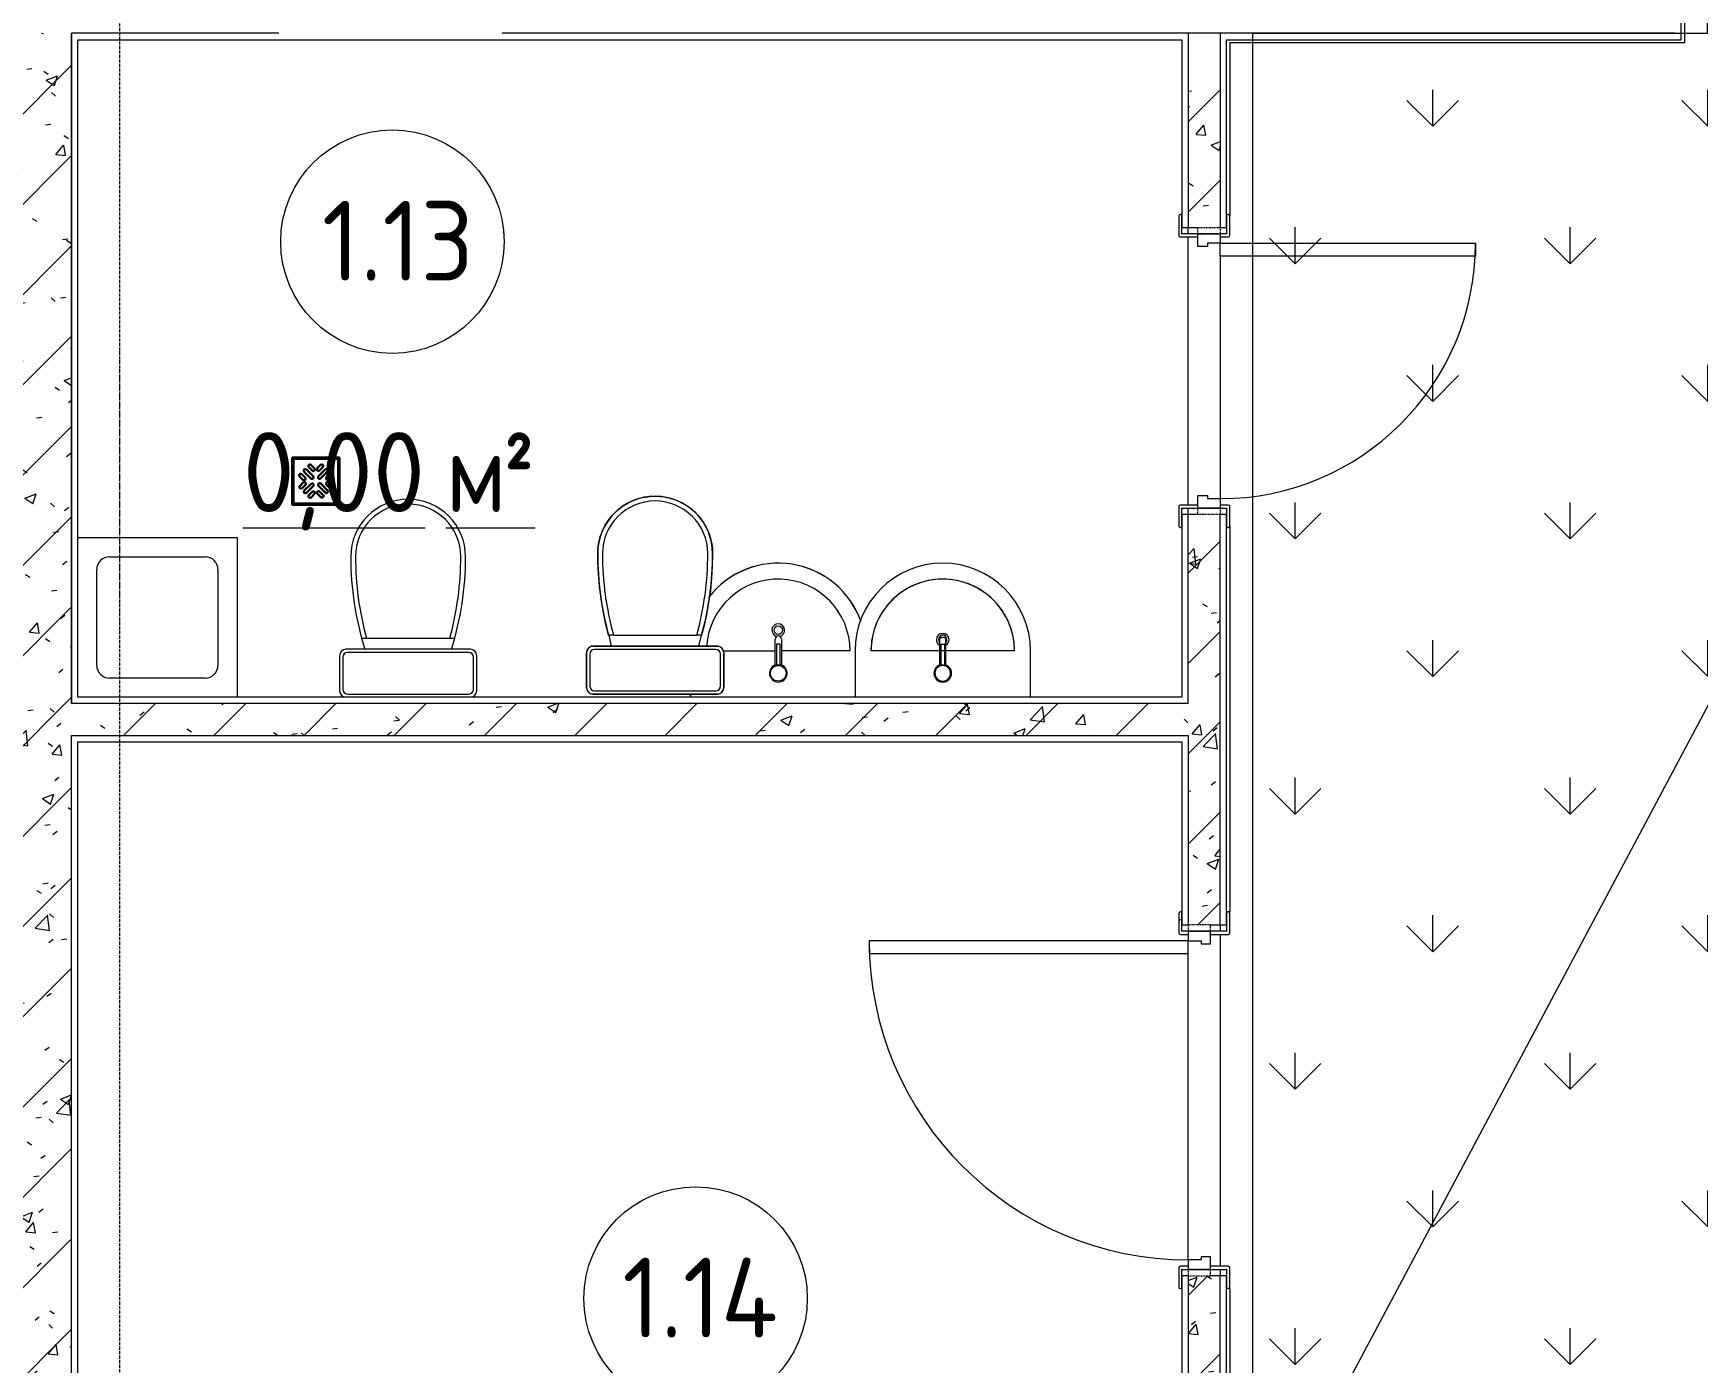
# Model space of a CAD drawing. Header units: millimetres. Extents: x -584918 to 2941280, y 3000189 to 4229862.
# Drawn here: x 197612 to 202829, y 3653966 to 3658131 of the extents above; entities that cross this region are included whole.
import ezdxf

# ---------------------------------------------------------------- set-up
doc = ezdxf.new("R2010")
doc.units = ezdxf.units.MM
doc.linetypes.add('ASVP_Невидимые', pattern=[5, 3, -2])
doc.linetypes.add('ASVP_Осевая', pattern=[14, 10, -2, 0, -2])
for name, color, linetype, lineweight in [('Двери', 7, 'Continuous', 0), ('Линии', 7, 'Continuous', 0), ('Марки помещений', 7, 'Continuous', 0), ('Обобщенные модели', 7, 'Continuous', 0), ('Перекрытие', 7, 'Continuous', 0), ('Сантехника', 7, 'Continuous', 0), ('Стены внутренние', 7, 'Continuous', 0), ('Стены наружные', 7, 'Continuous', 0), ('Стены несущие', 7, 'Continuous', 0), ('Стены отделка', 7, 'Continuous', 0), ('экспертиза ДУ пояснения', 6, 'Continuous', 0), ('экспертиза условные обозначения', 1, 'Continuous', 0)]:
    doc.layers.add(name, color=color, linetype=linetype, lineweight=lineweight)
doc.styles.add('GOST Common_2', font='', dxfattribs={"height": 500})
doc.styles.add('GOST Common_3', font='', dxfattribs={"width": 0.9, "height": 500})
doc.styles.get('GOST Common_2').set_extended_font_data('GOST Common')
doc.styles.get('GOST Common_3').set_extended_font_data('GOST Common')
pattern_1 = [(45, (192051.36, 3643581.32), (-141.4214, 141.4214), [])]
pattern_2 = [(50, (192051.36, 3643581.32), (364.368, -31.8783), [38.1, -419.1]), (355, (192051.36, 3643581.3), (-70.486, 382.113), [30.48, -335.28]), (100.451, (192081.73, 3643578.66), (293.885, 350.2334), [32.38, -356.18]), (46.184, (192051.36, 3643682.9), (542.158, -84.086), [57.15, -628.65]), (96.636, (192096.54, 3643675.9), (474.805, 494.855), [48.57, -534.27]), (351.184, (192051.36, 3643682.9), (474.81, 494.85), [45.72, -502.92]), (21, (192102.16, 3643657.52), (303.2285, -204.5305), [38.1, -419.1]), (326, (192102.16, 3643657.5), (123.604, 368.376), [30.48, -335.28]), (71.451, (192127.43, 3643640.47), (426.834, 163.843), [32.38, -356.18]), (37.5, (192051.36, 3643581.32), (6.1766, 169.1102), [16.764, -314.452, 16.764, -323.596, -336.55]), (37.5, (192051.36, 3643581.32), (6.1766, 169.1102), [-671.576, 16.764, -319.786]), (7.5, (192051.36, 3643581.32), (133.6389, 200.3615), [16.764, -177.292, 16.764, -306.832, -128.27]), (7.5, (192051.36, 3643581.32), (133.6389, 200.3615), [-517.652, 16.764, -111.506]), (327.5, (191938.08, 3643581.32), (271.1818, -11.4584), [16.764, -110.236, 16.764, -379.476, -525.78]), (327.5, (191938.08, 3643581.32), (271.1818, -11.4584), [-523.24, 16.764, -509.016]), (317.5, (191887.28, 3643581.32), (296.2585, 50.853), [16.764, -148.336, 16.764, -246.38, -373.38]), (317.5, (191887.28, 3643581.32), (296.2585, 50.853), [-428.244, 16.764, -356.616])]

# ---------------------------------------------------------------- blocks, each defined once
blk = doc.blocks.new('ADSK_Унитаз_ГОСТ30493-96 - С косым выпуском-V142-АР Этаж 01')
at = {"layer": 'Сантехника', "color": 253, "true_color": 0xaaaaaa}
for p, q in [((130, 215), (20, 215)), ((20, 215), (130, 215)), ((0, 190.8), (0, 195)), ((0, 195), (0, -195)), ((0, -195), (0, 195)), ((10, 190), (10, -190)), ((125, 205), (25, 205)), ((140, -190), (140, 190)), ((150, 195), (150, 190.8)), ((150, -195), (150, 195)), ((150, 195), (150, -195)), ((185, 145), (150, 137.4)), ((185, 130.7), (185, 145.7)), ((185, 130.7), (185, -130.7)), ((150, -137.4), (185, -145)), ((185, -145.7), (185, -130.7)), ((25, -205), (125, -205)), ((20, -215), (130, -215)), ((130, -215), (20, -215))]:
    blk.add_line(p, q, dxfattribs=at)
at = {"layer": 'Сантехника', "color": 253, "true_color": 0xaaaaaa, "flags": 128}
for points in [[(185, 145.7), (222.5, 155.2), (260.3, 163.1), (298.4, 169.6), (336.7, 174.5), (375.2, 177.8), (413.8, 179.6), (440, 180)], [(440, 180), (447.2, 179.9), (454.4, 179.4), (461.5, 178.7), (468.7, 177.7), (475.8, 176.4), (482.8, 174.8), (489.7, 173), (496.6, 170.9), (503.4, 168.5), (510.1, 165.8), (516.7, 162.9), (523.1, 159.7), (529.4, 156.2), (535.6, 152.5), (541.6, 148.6), (547.5, 144.4), (553.2, 140), (558.7, 135.3), (564, 130.5), (569.1, 125.4), (574, 120.1), (578.7, 114.7), (583.2, 109), (587.5, 103.2), (591.5, 97.3), (595.2, 91.1), (598.8, 84.8), (602, 78.4), (605, 71.9), (607.8, 65.2), (610.2, 58.5), (612.4, 51.6), (614.4, 44.7), (616, 37.7), (617.4, 30.6), (618.5, 23.5), (619.3, 16.3), (619.8, 9.1), (620, 1.9), (620, 0)], [(620, 0), (619.9, -7.2), (619.4, -14.4), (618.7, -21.5), (617.7, -28.7), (616.4, -35.8), (614.8, -42.8), (613, -49.7), (610.9, -56.6), (608.5, -63.4), (605.8, -70.1), (602.9, -76.7), (599.7, -83.1), (596.2, -89.4), (592.5, -95.6), (588.6, -101.6), (584.4, -107.5), (580, -113.2), (575.3, -118.7), (570.5, -124), (565.4, -129.1), (560.1, -134), (554.7, -138.7), (549, -143.2), (543.2, -147.5), (537.3, -151.5), (531.1, -155.2), (524.8, -158.8), (518.4, -162), (511.9, -165), (505.2, -167.8), (498.5, -170.2), (491.6, -172.4), (484.7, -174.4), (477.7, -176), (470.6, -177.4), (463.5, -178.5), (456.3, -179.3), (449.1, -179.8), (441.9, -180), (440, -180)], [(440, -180), (401.4, -179.2), (362.8, -176.9), (324.4, -173.1), (286.1, -167.7), (248.1, -160.7), (210.4, -152.3), (185, -145.7)]]:
    blk.add_lwpolyline(points, dxfattribs=at)
at = {"layer": 'Сантехника', "color": 253, "true_color": 0xaaaaaa}
for centre, radius, start, end in [((20, 195), 20, 90, 180), ((20, 195), 20, 90, 180), ((20, 195), 20, 110, 130), ((20, 195), 20, 90, 100), ((130, 195), 20, 360, 90), ((130, 195), 20, 80, 90), ((130, 195), 20, 0, 90), ((130, 195), 20, 50, 70), ((20, 195), 20, 170, 180), ((20, 195), 20, 140, 160), ((25, 190), 15, 90, 180), ((125, 190), 15, 0, 90), ((130, 195), 20, 20, 40), ((130, 195), 20, 360, 10), ((440, -786), 966, 90, 105.3062), ((440, -786), 966, 90, 105.3062), ((440, -801), 966, 90, 105.3062), ((440, 0), 180, 0, 90), ((440, 0), 180, 360, 90), ((440, 0), 165, 0, 90), ((440, 0), 180, 270, 360), ((440, 0), 165, 270, 0), ((440, 0), 180, 270, 0), ((440, 801), 966, 254.6938, 270), ((440, 786), 966, 254.6938, 270), ((440, 786), 966, 254.6938, 270), ((20, -195), 20, 180, 270), ((20, -195), 20, 180, 190), ((20, -195), 20, 180, 270), ((20, -195), 20, 200, 220), ((25, -190), 15, 180, 270), ((125, -190), 15, 270, 0), ((130, -195), 20, 270, 0), ((130, -195), 20, 270, 0), ((130, -195), 20, 320, 340), ((130, -195), 20, 350, 0), ((20, -195), 20, 230, 250), ((20, -195), 20, 260, 270), ((130, -195), 20, 270, 280), ((130, -195), 20, 290, 310)]:
    blk.add_arc(centre, radius, start, end, dxfattribs=at)
blk = doc.blocks.new('ADSK_Умывальник_Полукруглый_Керамический_ГОСТ30493-96 - 2-ой величины-V144-АР Этаж 01')
at = {"layer": 'Сантехника', "color": 253, "true_color": 0xaaaaaa}
for p, q in [((8136.3, 12614.3), (8136.3, 12469.3)), ((8401.4, 12614.3), (8186.3, 12614.3)), ((8636.3, 12614.3), (8421.2, 12614.3)), ((8686.3, 12469.3), (8686.3, 12614.3))]:
    blk.add_line(p, q, dxfattribs=at)
at = {"layer": 'Сантехника', "color": 253, "true_color": 0xaaaaaa, "flags": 128}
blk.add_lwpolyline([(8636.3, 12614.3), (8636.1, 12623.3), (8635.6, 12632.3), (8634.7, 12641.3), (8633.4, 12650.2), (8631.8, 12659), (8629.8, 12667.8), (8627.5, 12676.5), (8624.9, 12685.1), (8621.9, 12693.6), (8618.5, 12702), (8614.9, 12710.2), (8610.9, 12718.2), (8606.6, 12726.1), (8601.9, 12733.8), (8597, 12741.4), (8591.8, 12748.7), (8586.3, 12755.8), (8580.5, 12762.7), (8574.4, 12769.3), (8568.1, 12775.7), (8561.5, 12781.9), (8554.7, 12787.7), (8547.6, 12793.3), (8540.3, 12798.7), (8532.9, 12803.7), (8525.2, 12808.4), (8517.3, 12812.8), (8509.3, 12816.9), (8501.1, 12820.6), (8492.8, 12824), (8484.4, 12827.1), (8475.8, 12829.9), (8467.1, 12832.3), (8458.4, 12834.4), (8449.5, 12836.1), (8440.6, 12837.4), (8431.7, 12838.4), (8422.7, 12839), (8413.7, 12839.3), (8404.7, 12839.2), (8395.7, 12838.8), (8386.8, 12838), (8377.9, 12836.8), (8369, 12835.3), (8360.2, 12833.4), (8351.5, 12831.2), (8342.8, 12828.7), (8334.3, 12825.8), (8325.9, 12822.5), (8317.7, 12818.9), (8309.6, 12815), (8301.6, 12810.8), (8293.8, 12806.2), (8286.3, 12801.4), (8278.9, 12796.2), (8271.7, 12790.8), (8264.8, 12785.1), (8258.1, 12779.1), (8251.6, 12772.8), (8245.4, 12766.3), (8239.4, 12759.6), (8233.8, 12752.6), (8228.4, 12745.4), (8223.3, 12737.9), (8218.5, 12730.3), (8214, 12722.5), (8209.8, 12714.5), (8206, 12706.4), (8202.5, 12698.1), (8199.3, 12689.7), (8196.5, 12681.2), (8194, 12672.5), (8191.8, 12663.8), (8190, 12655), (8188.5, 12646.1), (8187.5, 12637.2), (8186.7, 12628.2), (8186.3, 12619.2), (8186.3, 12614.3)], dxfattribs=at)
at = {"layer": 'Сантехника', "color": 253, "true_color": 0xaaaaaa}
for centre, radius, start, end in [((8411.3, 12614.3), 275, 0, 180), ((8411.3, 12614.3), 225, 0, 180), ((8411.3, 12649.3), 20, 0, 180), ((8411.3, 12649.3), 20, 180, 240), ((8411.3, 12649.3), 20, 300, 360)]:
    blk.add_arc(centre, radius, start, end, dxfattribs=at)
blk = doc.blocks.new('ADSK_Смеситель_ГОСТ25809-96 - Для умывальника_Однорукояточный-V145-АР Этаж 01')
at = {"layer": 'Сантехника', "color": 253, "true_color": 0xaaaaaa}
for p, q in [((8401.3, 12654.3), (8401.3, 12650.5)), ((8401.3, 12650.5), (8401.3, 12627.7)), ((8401.3, 12627.7), (8401.3, 12569.5)), ((8405.3, 12635.3), (8405.3, 12614.6)), ((8406.3, 12635.3), (8405.3, 12635.3)), ((8405.3, 12635.3), (8406.3, 12635.3)), ((8406.3, 12635.3), (8416.3, 12635.3)), ((8416.3, 12635.3), (8417.3, 12635.3)), ((8417.3, 12635.3), (8416.3, 12635.3)), ((8417.3, 12614.6), (8417.3, 12635.3)), ((8421.3, 12650.5), (8421.3, 12654.3)), ((8421.3, 12627.7), (8421.3, 12650.5)), ((8421.3, 12569.5), (8421.3, 12627.7)), ((8405.3, 12614.6), (8405.3, 12568.9)), ((8416.3, 12614.5), (8406.3, 12614.5)), ((8417.3, 12568.9), (8417.3, 12614.6))]:
    blk.add_line(p, q, dxfattribs=at)
for radius, start, end in [(27.5, 101.0769, 180), (27.5, 101.9774, 120), (27.5, 0, 78.9224), (27.5, 45, 78.0233), (27.5, 161.9777, 180), (27.5, 180, 198.0223), (27.5, 180, 0), (27.5, 143.3128, 156.6887), (27.5, 203.3113, 216.6872), (24.5, 0, 180), (24.5, 180, 0), (27.5, 120.4379, 135), (27.5, 225, 239.5621), (27.5, 240, 258.0226), (24.5, 100.2298, 105), (24.5, 100.2298, 105), (24.5, 75, 79.7702), (24.5, 75, 79.7702), (27.5, 281.9767, 315), (27.5, 23.3122, 36.6881), (27.5, 323.3119, 336.6878), (27.5, 0, 18.0231), (27.5, 341.9769, 0), (27.5, 263.3116, 276.6875)]:
    blk.add_arc((8411.3, 12544.3), radius, start, end, dxfattribs=at)
for start_param, end_param in [(1.570796, 3.141593), (0, 1.570796)]:
    blk.add_ellipse((8411.3, 12654.3), major_axis=(10, 0), ratio=0.965926, start_param=start_param, end_param=end_param, dxfattribs=at)
for points, knots in [([(8401.3, 12650.5), (8401.3, 12650.6), (8401.3, 12650.9), (8401.4, 12651.4), (8401.5, 12651.8), (8401.6, 12652.3), (8401.8, 12652.7), (8402.1, 12653.2), (8402.3, 12653.6), (8402.6, 12654), (8403, 12654.4), (8403.5, 12654.9), (8404.1, 12655.3), (8404.7, 12655.8), (8405.4, 12656.2), (8406.3, 12656.6), (8407.5, 12657), (8409.1, 12657.4), (8410.4, 12657.5), (8411.3, 12657.5)], [0.5, 0.5, 0.5, 0.5, 0.5208333, 0.5416667, 0.5625, 0.5833333, 0.6041667, 0.625, 0.6458333, 0.6666667, 0.6875, 0.7083333, 0.75, 0.7708333, 0.7916667, 0.8333333, 0.875, 0.9166667, 1, 1, 1, 1]), ([(8411.3, 12657.5), (8412.2, 12657.5), (8413.5, 12657.4), (8415.1, 12657), (8416.3, 12656.6), (8417.2, 12656.2), (8417.9, 12655.8), (8418.5, 12655.3), (8419.3, 12654.8), (8419.9, 12654.1), (8420.3, 12653.6), (8420.5, 12653.2), (8420.8, 12652.7), (8421, 12652.3), (8421.1, 12651.8), (8421.2, 12651.4), (8421.3, 12650.9), (8421.3, 12650.6), (8421.3, 12650.5)], [0, 0, 0, 0, 0.0833333, 0.125, 0.1666667, 0.2083333, 0.2291667, 0.25, 0.2916667, 0.3333333, 0.3541667, 0.375, 0.3958333, 0.4166667, 0.4375, 0.4583333, 0.4791667, 0.5, 0.5, 0.5, 0.5]), ([(8416.3, 12624), (8417.8, 12624.4), (8419.7, 12625.2), (8421.1, 12626.6), (8421.3, 12627.4), (8421.3, 12627.7)], [0.1666667, 0.1666667, 0.1666667, 0.1666667, 0.3333333, 0.4166667, 0.5, 0.5, 0.5, 0.5]), ([(8405.3, 12614.6), (8405.3, 12614.6), (8405.3, 12614.6), (8405.4, 12614.5), (8405.6, 12614.5), (8405.9, 12614.5), (8406.1, 12614.5), (8406.3, 12614.5)], [0, 0, 0, 0, 0.166667, 0.333333, 0.5, 0.666667, 1, 1, 1, 1]), ([(8417.3, 12615), (8417.3, 12615), (8417.3, 12615), (8417.2, 12615.1), (8417, 12615.1), (8416.7, 12615.1), (8416.5, 12615.1), (8416.3, 12615.1)], [0, 0, 0, 0, 0.166667, 0.333333, 0.5, 0.666667, 1, 1, 1, 1]), ([(8406.8, 12568.4), (8406.5, 12568.4), (8406, 12568.3), (8405.4, 12568.1), (8405, 12568), (8404.8, 12568), (8404.7, 12567.9)], [0.13888889, 0.13888889, 0.13888889, 0.13888889, 0.16666667, 0.19444444, 0.20833333, 0.22222222, 0.22222222, 0.22222222, 0.22222222]), ([(8418, 12567.9), (8417.9, 12567.9), (8417.8, 12568), (8417.4, 12568.1), (8416.8, 12568.2), (8416.1, 12568.4), (8415.8, 12568.4)], [0.77430556, 0.77430556, 0.77430556, 0.77430556, 0.78298611, 0.79166667, 0.82638889, 0.86111111, 0.86111111, 0.86111111, 0.86111111])]:
    blk.add_open_spline(points, degree=3, knots=knots, dxfattribs=at)
for points in [[(8401.3, 12627.7), (8401.3, 12627.4), (8401.5, 12626.6), (8402.5, 12625.6), (8404.1, 12624.7), (8405.5, 12624.2), (8406.3, 12624)], [(8406.3, 12615.1), (8406.1, 12615.1), (8405.8, 12615.1), (8405.4, 12615.1), (8405.3, 12615), (8405.3, 12615)], [(8416.3, 12614.5), (8416.5, 12614.5), (8416.8, 12614.5), (8417.2, 12614.5), (8417.3, 12614.6), (8417.3, 12614.6)], [(8405.3, 12569.3), (8405.3, 12569.3), (8405.3, 12569.4), (8405.3, 12569.4)], [(8406.3, 12569.1), (8406.2, 12569), (8406, 12569), (8405.8, 12569), (8405.6, 12568.9), (8405.4, 12568.9), (8405.4, 12568.9), (8405.3, 12568.9)], [(8416.3, 12569.1), (8414.6, 12569.4), (8411.3, 12569.7), (8408, 12569.4), (8406.3, 12569.1)], [(8417.3, 12568.9), (8417.2, 12568.9), (8417.2, 12568.9), (8417, 12568.9), (8416.8, 12569), (8416.6, 12569), (8416.4, 12569), (8416.3, 12569.1)], [(8417.2, 12569.4), (8417.2, 12569.4), (8417.3, 12569.4), (8417.3, 12569.3), (8417.3, 12569.3)]]:
    blk.add_open_spline(points, degree=3, dxfattribs=at)
blk = doc.blocks.new('ADSK_СифонБутылочный_ГОСТ23289-94 - Для умывальника_Вертикальный выпуск_DN40-V146-АР Этаж 01')
at = {"layer": 'Сантехника', "color": 253, "true_color": 0xaaaaaa}
for radius, start, end in [(20, 158.285, 163.4876), (20, 158.285, 163.4876), (13.3, 174.0842, 180), (13.3, 180, 259.0621), (13.3, 1.0701, 90)]:
    blk.add_arc((0, 0), radius, start, end, dxfattribs=at)
blk = doc.blocks.new('VK_02_Поддон_ПУИ_без крана - VK_02_Поддон_ПУИ_без крана-V189-АР Этаж 01')
at = {"layer": 'Сантехника', "color": 253, "true_color": 0xaaaaaa}
for p, q in [((-250, -500), (-250, 0)), ((-190, -400), (-190, -100)), ((-150, -60), (150, -60)), ((190, -100), (190, -400)), ((150, -440), (-150, -440)), ((249, -500), (-250, -500))]:
    blk.add_line(p, q, dxfattribs=at)
for centre, start, end in [((-150, -100), 90, 180), ((150, -100), 360, 90), ((-150, -400), 180, 270), ((150, -400), 270, 0)]:
    blk.add_arc(centre, 40, start, end, dxfattribs=at)
blk = doc.blocks.new('ADSK_Трап_ПП_Вертикальный - DN50-V195-АР Этаж 01')
at = {"layer": 'Сантехника', "lineweight": 30}
for p, q in [((74, 74), (-74, 74)), ((-74, 74), (-74, -74)), ((-70, 70), (70, 70)), ((-70, -70), (-70, 70)), ((70, 70), (70, -70)), ((74, -74), (74, 74)), ((-51, 14.9), (-40.4, 4.3)), ((-43.9, 22), (-33.3, 11.4)), ((-15.5, 8), (-36.7, 29.2)), ((-8.4, 15), (-29.6, 36.2)), ((-22.4, 43.4), (-11.8, 32.8)), ((-15.4, 50.5), (-4.7, 39.9)), ((14.9, 51), (4.3, 40.4)), ((8, 15.5), (29.2, 36.7)), ((22, 43.9), (11.4, 33.3)), ((15, 8.4), (36.2, 29.6)), ((43.4, 22.4), (32.8, 11.8)), ((50.5, 15.4), (39.9, 4.7)), ((-50.5, -15.4), (-39.9, -4.7)), ((-43.4, -22.4), (-32.8, -11.8)), ((-15, -8.4), (-36.2, -29.6)), ((-8, -15.5), (-29.2, -36.7)), ((-22, -43.9), (-11.4, -33.3)), ((-14.9, -51), (-4.3, -40.4)), ((15.4, -50.5), (4.7, -39.9)), ((8.4, -15), (29.6, -36.2)), ((22.4, -43.4), (11.8, -32.8)), ((15.5, -8), (36.7, -29.2)), ((43.9, -22), (33.3, -11.4)), ((51, -14.9), (40.4, -4.3)), ((-74, -74), (74, -74)), ((70, -70), (-70, -70))]:
    blk.add_line(p, q, dxfattribs=at)
for centre, radius, start, end in [((18.4, 47.4), 5, 315, 135), ((-47.4, 18.4), 5, 45, 225), ((-36.8, 7.8), 5, 225, 45), ((-33.2, 32.7), 4.99, 45, 225), ((-18.9, 47), 5, 45, 225), ((-12, 11.5), 4.99, 225, 45), ((-8.3, 36.4), 5, 225, 45), ((7.8, 36.8), 5, 135, 315), ((11.5, 12), 4.99, 135, 315), ((32.7, 33.2), 4.99, 315, 135), ((36.4, 8.3), 5, 135, 315), ((47, 18.9), 5, 315, 135), ((-47, -18.9), 5, 135, 315), ((-36.4, -8.3), 5, 315, 135), ((-32.7, -33.2), 4.99, 135, 315), ((-18.4, -47.4), 5, 135, 315), ((-11.5, -12), 4.99, 315, 135), ((-7.8, -36.8), 5, 315, 135), ((8.3, -36.4), 5, 45, 225), ((12, -11.5), 4.99, 45, 225), ((18.9, -47), 5, 225, 45), ((33.2, -32.7), 4.99, 225, 45), ((36.8, -7.8), 5, 45, 225), ((47.4, -18.4), 5, 225, 45)]:
    blk.add_arc(centre, radius, start, end, dxfattribs=at)
blk = doc.blocks.new('ВК_Домодедово_rvt-1-АР Этаж 01')
at = {"layer": 'Сантехника', "color": 253, "lineweight": 9, "true_color": 0xaaaaaa}
for name, p in [('ADSK_Трап_ПП_Вертикальный - DN50-V195-АР Этаж 01', (6446.6, 13146.4)), ('ADSK_Умывальник_Полукруглый_Керамический_ГОСТ30493-96 - 2-ой величины-V144-АР Этаж 01', (0, 0)), ('ADSK_Смеситель_ГОСТ25809-96 - Для умывальника_Однорукояточный-V145-АР Этаж 01', (0, 0))]:
    blk.add_blockref(name, p, dxfattribs=at)
for name, p, rotation in [('ADSK_Унитаз_ГОСТ30493-96 - С косым выпуском-V142-АР Этаж 01', (7509.9, 12479.1), 89.99999999999964), ('VK_02_Поддон_ПУИ_без крана - VK_02_Поддон_ПУИ_без крана-V189-АР Этаж 01', (5949.9, 12469.3), 180), ('ADSK_СифонБутылочный_ГОСТ23289-94 - Для умывальника_Вертикальный выпуск_DN40-V146-АР Этаж 01', (8411.3, 12649.3), 318.0000000000005)]:
    blk.add_blockref(name, p, dxfattribs=dict(at, rotation=rotation))
blk = doc.blocks.new('ASVP_ДверьДеревянная_1 полотно - Входная_внутр_ 1000х2000h_полотно_ Г Л _950 в свету_-7521736-АР Этаж 01')
at = {"layer": 'Двери', "lineweight": 18}
for p, q in [((500, 1050), (460, 1050)), ((460, 1050), (460, 50)), ((500, 50), (500, 1050)), ((-500, 50), (-530, 50)), ((-530, 50), (-530, -20)), ((-500, 10), (-500, 50)), ((-490, 10), (-500, 10)), ((-490, -20), (-490, 10)), ((460, 50), (500, 50)), ((500, 10), (490, 10)), ((490, 10), (490, -20)), ((530, 50), (500, 50)), ((500, 50), (500, 10)), ((530, -20), (530, 50)), ((-530, -20), (-490, -20)), ((490, -20), (530, -20))]:
    blk.add_line(p, q, dxfattribs=at)
at = {"layer": 'Двери', "linetype": 'ASVP_Невидимые', "lineweight": 18}
for p, q in [((-530, 50), (-550, 50)), ((-550, 50), (-550, -20)), ((-530, -20), (-530, 50)), ((550, 50), (530, 50)), ((530, 50), (530, -20)), ((550, -20), (550, 50)), ((-550, -20), (-530, -20)), ((530, -20), (550, -20))]:
    blk.add_line(p, q, dxfattribs=at)
at = {"layer": 'Двери'}
blk.add_arc((500, 50), 1000, 90, 180, dxfattribs=at)
blk = doc.blocks.new('ASVP_НАЛИЧНИК МДФ_Двери - Наличник дверной МДФ-7487789-АР Этаж 01')
at = {"layer": 'Обобщенные модели'}
for p, q in [((-531, 0), (-590, 0)), ((-590, 0), (-590, -5)), ((-531, -1), (-531, 0)), ((-530, 50), (-530, -1)), ((-520, -5), (-520, 50)), ((520, 50), (520, -5)), ((530, -1), (530, 50)), ((590, 0), (531, 0)), ((531, 0), (531, -1)), ((590, -5), (590, 0)), ((-585, -10), (-525, -10)), ((-530, -1), (-531, -1)), ((525, -10), (585, -10)), ((531, -1), (530, -1))]:
    blk.add_line(p, q, dxfattribs=at)
for centre, start, end in [((-585, -5), 180, 270), ((-525, -5), 270, 360), ((525, -5), 180, 270), ((585, -5), 270, 360)]:
    blk.add_arc(centre, 5, start, end, dxfattribs=at)
blk = doc.blocks.new('ASVP_НАЛИЧНИК МДФ_Двери - Наличник дверной МДФ-7487790-АР Этаж 01')
at = {"layer": 'Обобщенные модели'}
h = blk.add_hatch(dxfattribs=at)
h.set_pattern_fill('FP_3', color=256, style=0, pattern_type=2)
h.set_pattern_definition([(306.87, (10789.89, -8994.3), (-833.00223, 1249.4985), [208.25, -1874.25]), (296.565, (10914.84, -8744.4), (416.5004, -416.5007), [465.661, -465.661]), (288.435, (11123.09, -8744.4), (416.5009, -832.9995), [263.418, -1053.671])])
h.paths.add_polyline_path([(590, -1), (590, 0), (530, 0), (530, 20), (520, 20), (520, -5), (521.5, -8.5), (525, -10), (585, -10), (588.5, -8.5), (590, -5)])
h.paths.add_polyline_path([(-520, 0), (-520, 20), (-530, 20), (-531, 0), (-590, -1), (-590, -5), (-588.5, -8.5), (-585, -10), (-525, -10), (-521.5, -8.5), (-520, -5), (-520, -1)])
for p, q in [((-531, 0), (-590, 0)), ((-590, 0), (-590, -5)), ((-531, -1), (-531, 0)), ((-530, 20), (-530, -1)), ((-520, -5), (-520, 20)), ((520, 20), (520, -5)), ((530, -1), (530, 20)), ((590, 0), (531, 0)), ((531, 0), (531, -1)), ((590, -5), (590, 0)), ((-585, -10), (-525, -10)), ((-530, -1), (-531, -1)), ((525, -10), (585, -10)), ((531, -1), (530, -1))]:
    blk.add_line(p, q, dxfattribs=at)
for centre, start, end in [((-585, -5), 180, 270), ((-525, -5), 270, 360), ((525, -5), 180, 270), ((585, -5), 270, 360)]:
    blk.add_arc(centre, 5, start, end, dxfattribs=at)
blk = doc.blocks.new('ASVP_ДверьДеревянная_1 полотно - Санузел 800х2000h_полотно_ Г Пр _750 в свету_-7523510-АР Этаж 01')
at = {"layer": 'Двери', "lineweight": 18}
for p, q in [((-400, 850), (-360, 850)), ((-400, 50), (-400, 850)), ((-360, 850), (-360, 50)), ((-430, 50), (-400, 50)), ((-430, -20), (-430, 50)), ((-360, 50), (-400, 50)), ((-400, 50), (-400, 10)), ((-400, 10), (-390, 10)), ((-390, 10), (-390, -20)), ((390, 10), (400, 10)), ((390, -20), (390, 10)), ((400, 50), (430, 50)), ((400, 10), (400, 50)), ((430, 50), (430, -20)), ((-390, -20), (-430, -20)), ((430, -20), (390, -20))]:
    blk.add_line(p, q, dxfattribs=at)
at = {"layer": 'Двери', "linetype": 'ASVP_Невидимые', "lineweight": 18}
for p, q in [((-450, 50), (-430, 50)), ((-450, -20), (-450, 50)), ((-430, 50), (-430, -20)), ((430, 50), (450, 50)), ((430, -20), (430, 50)), ((450, 50), (450, -20)), ((-430, -20), (-450, -20)), ((450, -20), (430, -20))]:
    blk.add_line(p, q, dxfattribs=at)
at = {"layer": 'Двери'}
blk.add_arc((-400, 50), 800, 0, 90, dxfattribs=at)
blk = doc.blocks.new('ASVP_НАЛИЧНИК МДФ_Двери - Наличник дверной МДФ-7523521-АР Этаж 01')
at = {"layer": 'Обобщенные модели'}
for p, q in [((-431, 0), (-490, 0)), ((-490, 0), (-490, -5)), ((-431, -1), (-431, 0)), ((-430, 50), (-430, -1)), ((-420, -5), (-420, 50)), ((420, 50), (420, -5)), ((430, -1), (430, 50)), ((490, 0), (431, 0)), ((431, 0), (431, -1)), ((490, -5), (490, 0)), ((-485, -10), (-425, -10)), ((-430, -1), (-431, -1)), ((425, -10), (485, -10)), ((431, -1), (430, -1))]:
    blk.add_line(p, q, dxfattribs=at)
for centre, start, end in [((-485, -5), 180, 270), ((-425, -5), 270, 360), ((425, -5), 180, 270), ((485, -5), 270, 360)]:
    blk.add_arc(centre, 5, start, end, dxfattribs=at)
blk = doc.blocks.new('ASVP_НАЛИЧНИК МДФ_Двери - Наличник дверной МДФ-7488297-АР Этаж 01')
at = {"layer": 'Обобщенные модели'}
h = blk.add_hatch(dxfattribs=at)
h.set_pattern_fill('FP_31', color=256, style=0, pattern_type=2)
h.set_pattern_definition([(126.87, (-13074.88, 9134.3), (833.00223, -1249.4985), [208.25, -1874.25]), (116.565, (-13199.83, 8884.4), (-416.5004, 416.5007), [465.661, -465.661]), (108.435, (-13408.08, 8884.4), (-416.5009, 832.9995), [263.418, -1053.671])])
h.paths.add_polyline_path([(-490, -5), (-488.5, -8.5), (-485, -10), (-425, -10), (-421.5, -8.5), (-420, -5), (-420, 20), (-430, 20), (-431, 0), (-490, -1)])
h.paths.add_polyline_path([(420, 20), (420, -5), (421.5, -8.5), (425, -10), (485, -10), (488.5, -8.5), (490, -5), (490, 0), (430, 0), (430, 20)])
for p, q in [((-431, 0), (-490, 0)), ((-490, 0), (-490, -5)), ((-431, -1), (-431, 0)), ((-430, 20), (-430, -1)), ((-420, -5), (-420, 20)), ((420, 20), (420, -5)), ((430, -1), (430, 20)), ((490, 0), (431, 0)), ((431, 0), (431, -1)), ((490, -5), (490, 0)), ((-485, -10), (-425, -10)), ((-430, -1), (-431, -1)), ((425, -10), (485, -10)), ((431, -1), (430, -1))]:
    blk.add_line(p, q, dxfattribs=at)
for centre, start, end in [((-485, -5), 180, 270), ((-425, -5), 270, 360), ((425, -5), 180, 270), ((485, -5), 270, 360)]:
    blk.add_arc(centre, 5, start, end, dxfattribs=at)
blk = doc.blocks.new('ASVP_2D_Раковина - Раковина 550х420-V215-АР Этаж 01')
at = {"layer": 'Сантехника'}
for p, q in [((-119.1, 110.6), (-119.1, 191.9)), ((-115.1, 176), (-115.1, 109.6)), ((-103.1, 176), (-115.1, 176)), ((-103.1, 109.6), (-103.1, 176)), ((-99.1, 191.9), (-99.1, 110.6)), ((-280.9, 155), (-119.1, 155)), ((115.9, 155), (-99.1, 155)), ((-384.1, 19.7), (-384.1, 10)), ((-384.1, 10), (-384.1, 19.7))]:
    blk.add_line(p, q, dxfattribs=at)
for centre, radius in [((-109.1, 220), 13.3), ((-109.1, 85), 24.5)]:
    blk.add_circle(centre, radius, dxfattribs=at)
for centre, radius, start, end in [((-109.1, 155), 275, 19.4909, 142.5379), ((-109.1, 155), 275, 19.6268, 142.1937), ((-109.1, 155), 225, 0, 176.197), ((-109.1, 220), 20, 284.1438, 255.8562), ((-109.1, 191.9), 10, 0, 180), ((-109.1, 85), 27.5, 102.6043, 77.3977), ((-109.1, 85), 25.3, 76.2933, 103.7089)]:
    blk.add_arc(centre, radius, start, end, dxfattribs=at)
blk = doc.blocks.new('ASVP_2D_Унитаз_Слив - Унитаз для взрослых-V216-АР Этаж 01')
at = {"layer": 'Сантехника'}
for p, q in [((85.9, 160), (-304.1, 160)), ((-254.8, 195), (36.7, 195)), ((-324.1, 140), (-324.1, 30)), ((-314.1, 135), (-314.1, 35)), ((80.9, 150), (-299.1, 150)), ((95.9, 35), (95.9, 135)), ((105.9, 30), (105.9, 140)), ((-299.1, 20), (80.9, 20))]:
    blk.add_line(p, q, dxfattribs=at)
for centre, radius, start, end in [((-109.1, 450), 180, 90, 180), ((-109.1, 450), 180, 0, 90), ((-109.1, 450), 165, 90, 180), ((-109.1, 450), 165, 0, 90), ((676.9, 450), 966, 180, 197.4702), ((691.9, 450), 966, 180, 195.3062), ((-910.1, 450), 966, 344.6938, 0), ((-895.1, 450), 966, 342.5298, 0), ((-304.1, 140), 20, 90, 180), ((85.9, 140), 20, 360, 90), ((-299.1, 135), 15, 90, 180), ((80.9, 135), 15, 360, 90), ((-304.1, 30), 20, 180, 270), ((-299.1, 35), 15, 180, 270), ((80.9, 35), 15, 270, 0), ((85.9, 30), 20, 270, 360)]:
    blk.add_arc(centre, radius, start, end, dxfattribs=at)
blk = doc.blocks.new('ASVP_Марка_Помещение_ДваЗначения - Номер Площадь-685795-АР Этаж 01')
at = {"layer": 'Марки помещений'}
blk.add_circle((0, 0), 3.5, dxfattribs=at)

msp = doc.modelspace()

# ---------------------------------------------------------------- hatches: boundary and pattern name
at = {"layer": 'Стены внутренние'}
h = msp.add_hatch(dxfattribs=at)
h.set_pattern_fill('FP_1', color=256, style=0, pattern_type=2)
h.set_pattern_definition(pattern_1)
h.paths.add_polyline_path([(197649.188, 3654130.649), (197732.26, 3654130.649), (197732.26, 3658130.649), (197532.26, 3658130.649), (197532.26, 3654130.649)])
h = msp.add_hatch(dxfattribs=at)
h.set_pattern_fill('FP_2', color=256, style=0, pattern_type=2)
h.set_pattern_definition(pattern_2)
h.paths.add_polyline_path([(197649.188, 3654130.649), (197732.26, 3654130.649), (197732.26, 3658130.649), (197532.26, 3658130.649), (197532.26, 3654130.649)])
h = msp.add_hatch(dxfattribs=at)
h.set_pattern_fill('FP_1', color=256, style=0, pattern_type=2)
h.set_pattern_definition(pattern_1)
h.paths.add_polyline_path([(201332.26, 3653630.649), (201332.26, 3654237.703), (201232.26, 3654237.703), (201232.26, 3653630.649)])
h.paths.add_polyline_path([(201302.26, 3655337.703), (201332.26, 3655337.703), (201332.26, 3656622.699), (201232.26, 3656622.699), (201232.26, 3655337.703)])
h.paths.add_polyline_path([(201262.26, 3657522.699), (201332.26, 3657522.699), (201332.26, 3658130.649), (201232.26, 3658130.649), (201232.26, 3657522.699)])
h = msp.add_hatch(dxfattribs=at)
h.set_pattern_fill('FP_2', color=256, style=0, pattern_type=2)
h.set_pattern_definition(pattern_2)
h.paths.add_polyline_path([(201332.26, 3653630.649), (201332.26, 3654237.703), (201232.26, 3654237.703), (201232.26, 3653630.649)])
h.paths.add_polyline_path([(201302.26, 3655337.703), (201332.26, 3655337.703), (201332.26, 3656622.699), (201232.26, 3656622.699), (201232.26, 3655337.703)])
h.paths.add_polyline_path([(201262.26, 3657522.699), (201332.26, 3657522.699), (201332.26, 3658130.649), (201232.26, 3658130.649), (201232.26, 3657522.699)])
h = msp.add_hatch(dxfattribs=at)
h.set_pattern_fill('FP_1', color=256, style=0, pattern_type=2)
h.set_pattern_definition(pattern_1)
h.paths.add_polyline_path([(200915.335, 3655930.649), (201232.26, 3655930.649), (201232.26, 3656030.649), (197732.26, 3656030.649), (197732.26, 3655930.649), (200682.038, 3655930.649)])
h = msp.add_hatch(dxfattribs=at)
h.set_pattern_fill('FP_2', color=256, style=0, pattern_type=2)
h.set_pattern_definition(pattern_2)
h.paths.add_polyline_path([(200915.335, 3655930.649), (201232.26, 3655930.649), (201232.26, 3656030.649), (197732.26, 3656030.649), (197732.26, 3655930.649), (200682.038, 3655930.649)])
at = {"layer": 'Стены наружные'}
h = msp.add_hatch(dxfattribs=at)
h.set_pattern_fill('FP_1', color=256, style=0, pattern_type=2)
h.set_pattern_definition(pattern_1)
h.paths.add_polyline_path([(197732.26, 3652930.649), (197732.26, 3654130.649), (197532.26, 3654130.649), (197532.26, 3652930.649)])
h = msp.add_hatch(dxfattribs=at)
h.set_pattern_fill('FP_2', color=256, style=0, pattern_type=2)
h.set_pattern_definition(pattern_2)
h.paths.add_polyline_path([(197732.26, 3652930.649), (197732.26, 3654130.649), (197532.26, 3654130.649), (197532.26, 3652930.649)])
at = {"layer": 'экспертиза условные обозначения'}
h = msp.add_hatch(dxfattribs=at)
h.set_pattern_fill('GRASS', color=3, scale=24)
h.set_pattern_definition([(90, (151357.9, 3544478.35), (-431.0523, 431.0523), [114.3, -747.8046]), (45, (151357.9, 3544478.35), (-431.0523, 431.0523), [114.3, -495.3]), (135, (151357.9, 3544478.35), (-431.0523, -431.0523), [114.3, -495.3])])
edge = h.paths.add_edge_path()
edge.add_line((191275.023, 3666425.751), (199307.782, 3663189.515))
edge.add_line((199307.782, 3663189.515), (201023.692, 3662498.029))
edge.add_line((201023.692, 3662498.029), (214294.534, 3657150.078))
edge.add_line((214294.534, 3657150.078), (213584.359, 3655387.792))
edge.add_line((213584.359, 3655387.792), (213584.359, 3653330.649))
edge.add_line((213584.359, 3653330.649), (212084.359, 3653330.649))
edge.add_line((212084.359, 3653330.649), (212084.359, 3655992.269))
edge.add_line((212084.359, 3655992.269), (207884.359, 3657684.807))
edge.add_line((207884.359, 3657684.807), (207884.359, 3657630.649))
edge.add_line((207884.359, 3657630.649), (206534.359, 3657630.649))
edge.add_line((206534.359, 3657630.649), (206534.359, 3658228.836))
edge.add_line((206534.359, 3658228.836), (205040.972, 3658830.649))
edge.add_line((205040.972, 3658830.649), (202859.184, 3658830.649))
edge.add_line((202859.184, 3658830.649), (202859.184, 3659708.335))
edge.add_line((202859.184, 3659708.335), (201294.061, 3660338.598))
edge.add_line((201294.061, 3660338.598), (198943.875, 3661282.016))
edge.add_arc((198634.359, 3660226.459), 1100, 73.65753, 174.564886)
edge.add_line((197539.305, 3660330.649), (194784.359, 3660330.649))
edge.add_line((194784.359, 3660330.649), (194784.359, 3662963.911))
edge.add_line((194784.359, 3662963.911), (190564.848, 3664663.465))
edge.add_line((190564.848, 3664663.465), (191275.023, 3666425.751))
h = msp.add_hatch(dxfattribs=at)
h.set_pattern_fill('GRASS', color=6, scale=24)
h.set_pattern_definition([(90, (191652.37, 3539730.8), (-431.0523, 431.0523), [114.3, -747.8046]), (45, (191652.37, 3539730.8), (-431.0523, 431.0523), [114.3, -495.3]), (135, (191652.37, 3539730.8), (-431.0523, -431.0523), [114.3, -495.3])])
h.paths.add_polyline_path([(202987.924, 3658630.649), (202987.924, 3658830.649), (204487.924, 3658830.649), (204487.924, 3658630.649), (204784.359, 3658630.649), (204784.359, 3656080.649), (205684.359, 3656080.649), (205684.359, 3654730.649), (204784.359, 3654730.649), (204784.359, 3653730.649), (201434.359, 3653730.649), (201434.359, 3658130.649), (202859.184, 3658130.649), (202859.184, 3658630.649)])

# ---------------------------------------------------------------- linework, layer by layer
at = {"layer": 'Линии', "linetype": 'ASVP_Осевая'}
msp.add_line((197882.26, 3658880.649), (197882.26, 3651880.649), dxfattribs=at)
at = {"layer": 'Перекрытие'}
for p, q in [((201232.26, 3657502.699), (201232.26, 3657522.699)), ((201232.26, 3656652.699), (201232.26, 3657492.699)), ((201332.26, 3657432.699), (201332.26, 3656672.699)), ((201232.26, 3656622.699), (201232.26, 3656642.699)), ((201332.26, 3655337.703), (201332.26, 3655317.703)), ((201332.26, 3655307.703), (201332.26, 3654267.703)), ((201232.26, 3654287.703), (201232.26, 3655247.703)), ((201332.26, 3654257.703), (201332.26, 3654237.703))]:
    msp.add_line(p, q, dxfattribs=at)
at = {"layer": 'Стены внутренние'}
for p, q in [((202787.084, 3658600.649), (202787.084, 3658100.649)), ((202787.084, 3658100.649), (201362.26, 3658100.649)), ((201362.26, 3658100.649), (201362.26, 3657557.699)), ((201362.26, 3656587.699), (201362.26, 3655377.703)), ((201362.26, 3655377.703), (201357.26, 3655377.703)), ((201362.26, 3654197.703), (201357.26, 3654197.703)), ((201362.26, 3654197.703), (201362.26, 3653760.649))]:
    msp.add_line(p, q, dxfattribs=at)
at = {"layer": 'Стены несущие'}
for p, q in [((197732.26, 3656030.649), (197732.26, 3658130.649)), ((201332.26, 3658130.649), (201232.26, 3658130.649)), ((201232.26, 3658130.649), (201232.26, 3657522.699)), ((201332.26, 3658130.649), (201332.26, 3657522.699)), ((201232.26, 3657522.699), (201262.26, 3657522.699)), ((201262.26, 3656622.699), (201232.26, 3656622.699)), ((201232.26, 3656030.649), (201232.26, 3656622.699)), ((201332.26, 3655337.703), (201332.26, 3656622.699)), ((201232.26, 3656030.649), (197732.26, 3656030.649)), ((197732.26, 3652930.649), (197732.26, 3655930.649)), ((197732.26, 3655930.649), (201232.26, 3655930.649)), ((201232.26, 3655930.649), (201232.26, 3655337.703)), ((201302.26, 3655337.703), (201332.26, 3655337.703)), ((201232.26, 3654237.703), (201232.26, 3653630.649)), ((201332.26, 3654237.703), (201302.26, 3654237.703)), ((201332.26, 3653730.649), (201332.26, 3654237.703))]:
    msp.add_line(p, q, dxfattribs=at)
at = {"layer": 'Стены отделка'}
for p, q in [((202777.084, 3658110.649), (202777.084, 3658610.649)), ((197732.26, 3658130.649), (197732.26, 3656030.649)), ((198382.26, 3658130.649), (197732.26, 3658130.649)), ((197752.26, 3656050.649), (197752.26, 3658110.649)), ((197752.26, 3658110.649), (198382.26, 3658110.649)), ((198382.26, 3658110.649), (199082.26, 3658110.649)), ((201232.26, 3658130.649), (199082.26, 3658130.649)), ((199082.26, 3658110.649), (201212.26, 3658110.649)), ((201212.26, 3658110.649), (201212.26, 3657522.699)), ((202757.084, 3658130.649), (201332.26, 3658130.649)), ((201352.26, 3658110.649), (202777.084, 3658110.649)), ((201352.26, 3657522.699), (201352.26, 3658110.649)), ((202757.084, 3658130.649), (202757.084, 3658130.649)), ((201212.26, 3657522.699), (201232.26, 3657522.699)), ((201332.26, 3657522.699), (201352.26, 3657522.699)), ((201232.26, 3656622.699), (201212.26, 3656622.699)), ((201212.26, 3656622.699), (201212.26, 3656050.649)), ((201352.26, 3656622.699), (201332.26, 3656622.699)), ((201352.26, 3655337.703), (201352.26, 3656622.699)), ((197732.26, 3656030.649), (197732.26, 3656030.649)), ((201212.26, 3656050.649), (197752.26, 3656050.649)), ((197752.26, 3652950.649), (197752.26, 3655910.649)), ((197752.26, 3655910.649), (201212.26, 3655910.649)), ((201212.26, 3655910.649), (201212.26, 3655337.703)), ((201212.26, 3655337.703), (201232.26, 3655337.703)), ((201332.26, 3655337.703), (201352.26, 3655337.703)), ((201232.26, 3654237.703), (201212.26, 3654237.703)), ((201212.26, 3654237.703), (201212.26, 3653610.649)), ((201352.26, 3654237.703), (201332.26, 3654237.703)), ((201352.26, 3653750.649), (201352.26, 3654237.703))]:
    msp.add_line(p, q, dxfattribs=at)
at = {"layer": 'экспертиза ДУ пояснения'}
msp.add_line((174359.158, 3602449.563), (207439.236, 3664631.055), dxfattribs=at)
at = {"layer": 'экспертиза условные обозначения', "color": 6}
msp.add_lwpolyline([(202987.924, 3658630.649), (202987.924, 3658830.649), (204487.924, 3658830.649), (204487.924, 3658630.649), (204784.359, 3658630.649), (204784.359, 3656080.649), (205684.359, 3656080.649), (205684.359, 3654730.649), (204784.359, 3654730.649), (204784.359, 3653730.649), (201434.359, 3653730.649), (201434.359, 3658130.649), (202859.184, 3658130.649), (202859.184, 3658630.649), (202987.924, 3658630.649)], dxfattribs=at)

# ---------------------------------------------------------------- block references
msp.add_blockref('ВК_Домодедово_rvt-1-АР Этаж 01', (192051.361, 3643581.316))
at = {"layer": 'Двери'}
for name, p, rotation in [('ASVP_ДверьДеревянная_1 полотно - Санузел 800х2000h_полотно_ Г Пр _750 в свету_-7523510-АР Этаж 01', (201282.26, 3657072.699), 269.9999999999999), ('ASVP_ДверьДеревянная_1 полотно - Входная_внутр_ 1000х2000h_полотно_ Г Л _950 в свету_-7521736-АР Этаж 01', (201282.26, 3654787.703), 89.99999999999991)]:
    msp.add_blockref(name, p, dxfattribs=dict(at, rotation=rotation))
at = {"layer": 'Марки помещений', "xscale": 99.99999999999993, "yscale": 99.99999999999993, "zscale": 99.99999999999993}
for p in [(198737.743, 3657477.866), (199688.093, 3654166.796)]:
    msp.add_blockref('ASVP_Марка_Помещение_ДваЗначения - Номер Площадь-685795-АР Этаж 01', p, dxfattribs=at)
at = {"layer": 'Обобщенные модели'}
for name, p, rotation in [('ASVP_НАЛИЧНИК МДФ_Двери - Наличник дверной МДФ-7523521-АР Этаж 01', (201212.26, 3657072.699), 269.9999999999999), ('ASVP_НАЛИЧНИК МДФ_Двери - Наличник дверной МДФ-7488297-АР Этаж 01', (201352.26, 3657072.699), 89.99999999999972), ('ASVP_НАЛИЧНИК МДФ_Двери - Наличник дверной МДФ-7487790-АР Этаж 01', (201212.26, 3654787.703), 269.9999999999997), ('ASVP_НАЛИЧНИК МДФ_Двери - Наличник дверной МДФ-7487789-АР Этаж 01', (201352.26, 3654787.703), 89.99999999999991)]:
    msp.add_blockref(name, p, dxfattribs=dict(at, rotation=rotation))
at = {"layer": 'Сантехника'}
for name, p in [('ASVP_2D_Унитаз_Слив - Унитаз для взрослых-V216-АР Этаж 01', (198896.334, 3656040.649)), ('ASVP_2D_Раковина - Раковина 550х420-V215-АР Этаж 01', (200056.334, 3656040.649))]:
    msp.add_blockref(name, p, dxfattribs=at)

# ---------------------------------------------------------------- texts
at = {"layer": 'Марки помещений', "char_height": 250, "attachment_point": 1}
for s, insert, width, style in [('1.13', (198516.786, 3657605.591), 548.35425, 'GOST Common_2'), ('\\L0,00 ', (198268.85, 3656881.06), 772.02506, 'GOST Common_2'), ('\\L\\fGOST Common|b0|i0|c238|p34|;\\W.9;\\L²', (199084.428, 3656881.06), 165.94931, 'GOST Common_3'), ('\\L\\fGOST Common|b0|i0|c204|p34|;\\W.9;\\Lм', (198905.834, 3656881.06), 216.45562, 'GOST Common_2'), ('1.14', (199458.136, 3654294.521), 569.99981, 'GOST Common_2')]:
    msp.add_mtext(s, dxfattribs=dict(at, insert=insert, width=width, style=style))

doc.saveas('drawing.dxf')
